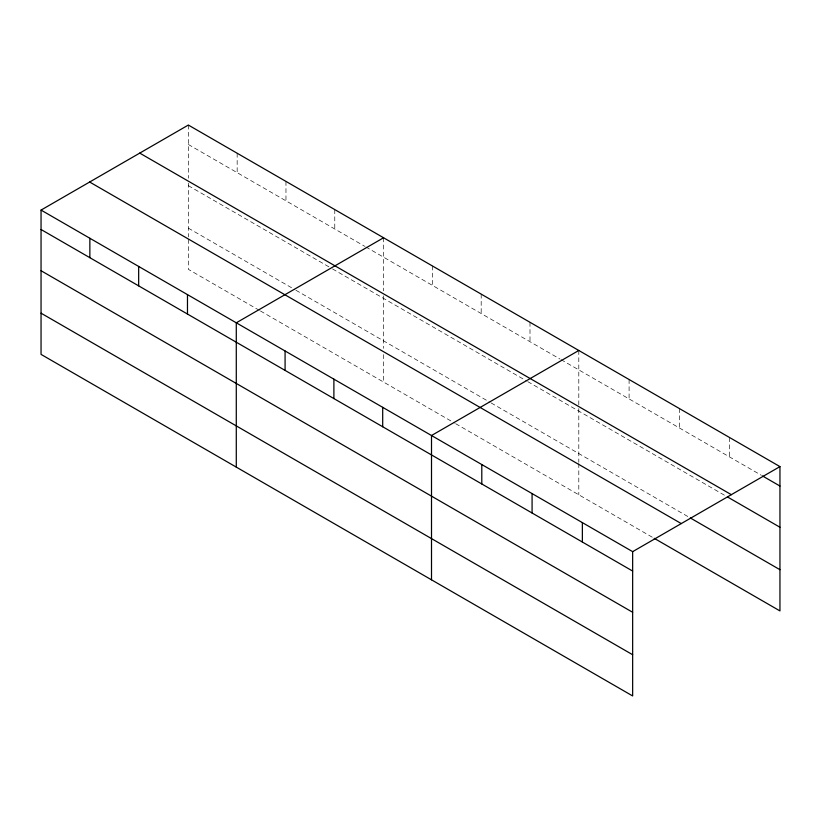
<?xml version="1.0" encoding="UTF-8"?>
<svg xmlns="http://www.w3.org/2000/svg" width="821" height="821" viewBox="0 0 821 821"><rect width="100%" height="100%" fill="white"/><g stroke="black" fill="none" stroke-linecap="round" stroke-linejoin="round"><path stroke-width="0.62" stroke-dasharray="4.11 3.08" d="M188.348 144.475L364.719 246.3M365.827 246.936L559.943 359.013M561.061 359.649L761.365 475.297M188.348 185.679L331.438 268.293M332.546 268.939L526.672 381.016M527.78 381.652L725.292 495.689M188.348 228.146L294.831 289.618M295.94 290.265L490.065 402.341M491.174 402.978L688.121 516.686M259.344 310.338L188.348 269.35L188.348 238.131M260.452 310.985L454.567 423.051M455.676 423.698L653.136 537.704M729.664 437.572L729.664 456.999M679.378 408.54L679.378 427.967M629.091 379.507L629.091 398.934M578.805 350.475L578.805 407.36M578.805 408.612L578.805 462.315M578.805 463.557L578.805 494.786M529.997 322.294L529.997 341.721M481.188 294.123L481.188 313.54M432.38 265.942L432.38 285.369M383.571 237.762L383.571 290.901M383.571 295.899L383.571 348.35M383.571 354.59L383.571 382.063M334.773 209.581L334.773 229.008M285.965 181.4L285.965 200.827M237.156 153.229L237.156 172.646M188.348 125.049L188.348 178.188M188.348 183.186L188.348 236.879"/><path stroke-width="1.23" d="M632.652 612.281L632.652 551.65L41.05 210.084L41.05 354.395L632.652 695.951L632.652 612.281L41.05 270.725M654.234 538.33L779.95 610.916L779.95 466.605L188.348 125.049L41.05 210.084M383.571 237.762L236.284 322.807L236.284 467.108M578.805 350.475L431.507 435.52L431.507 579.821M632.652 551.65L779.95 466.605M762.463 475.934L779.95 486.032M139.734 153.106L731.347 494.673M727.478 496.951L779.95 527.246M690.307 517.948L779.95 569.702M89.653 182.026L681.266 523.582M41.05 229.511L632.652 571.067M41.05 313.181L632.652 654.737M582.366 522.618L582.366 542.034M532.08 493.585L532.08 513.002M481.794 464.553L481.794 483.969M382.699 407.339L382.699 426.766M333.89 379.158L333.89 398.585M285.082 350.978L285.082 370.404M187.475 294.626L187.475 314.053M138.667 266.445L138.667 285.872M89.858 238.264L89.858 257.691"/></g></svg>
